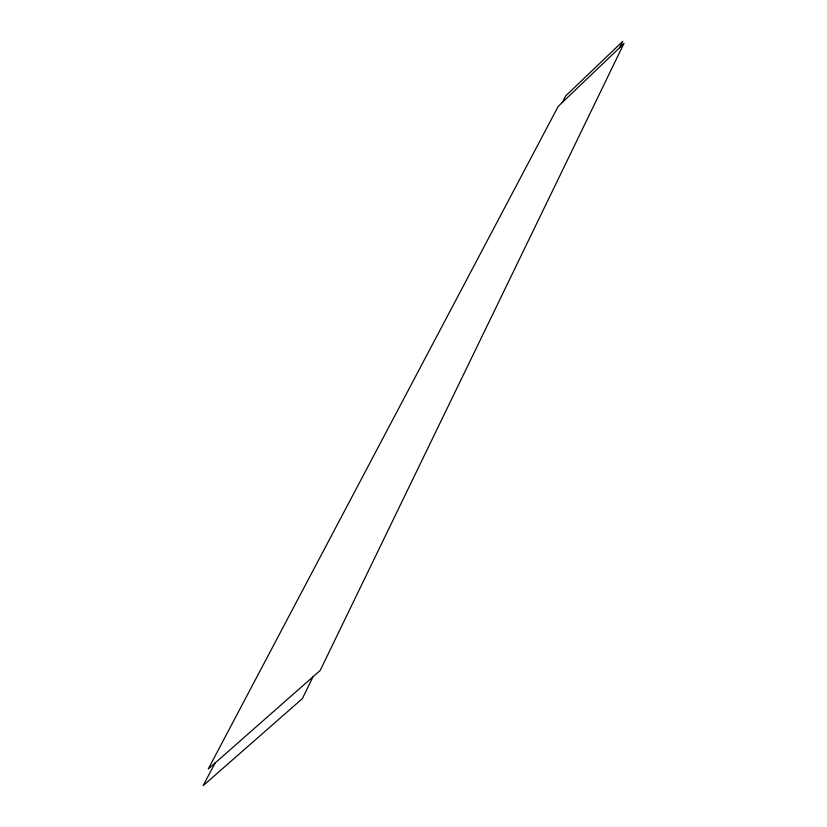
<?xml version="1.0" encoding="UTF-8"?>
<svg xmlns="http://www.w3.org/2000/svg" width="827" height="827" viewBox="0 0 827 827"><rect width="100%" height="100%" fill="white"/><g stroke="black" fill="none" stroke-linecap="round" stroke-linejoin="round"><path stroke-width="1.24" d="M312.988 676.817L302.372 698.619L203.163 785.65L215.061 763.011M619.681 47.625L622.741 41.35L565.74 95.87L562.246 102.527M623.837 43.655L320.152 670.511L208.239 769.017L558.194 106.404L623.837 43.655"/></g></svg>
